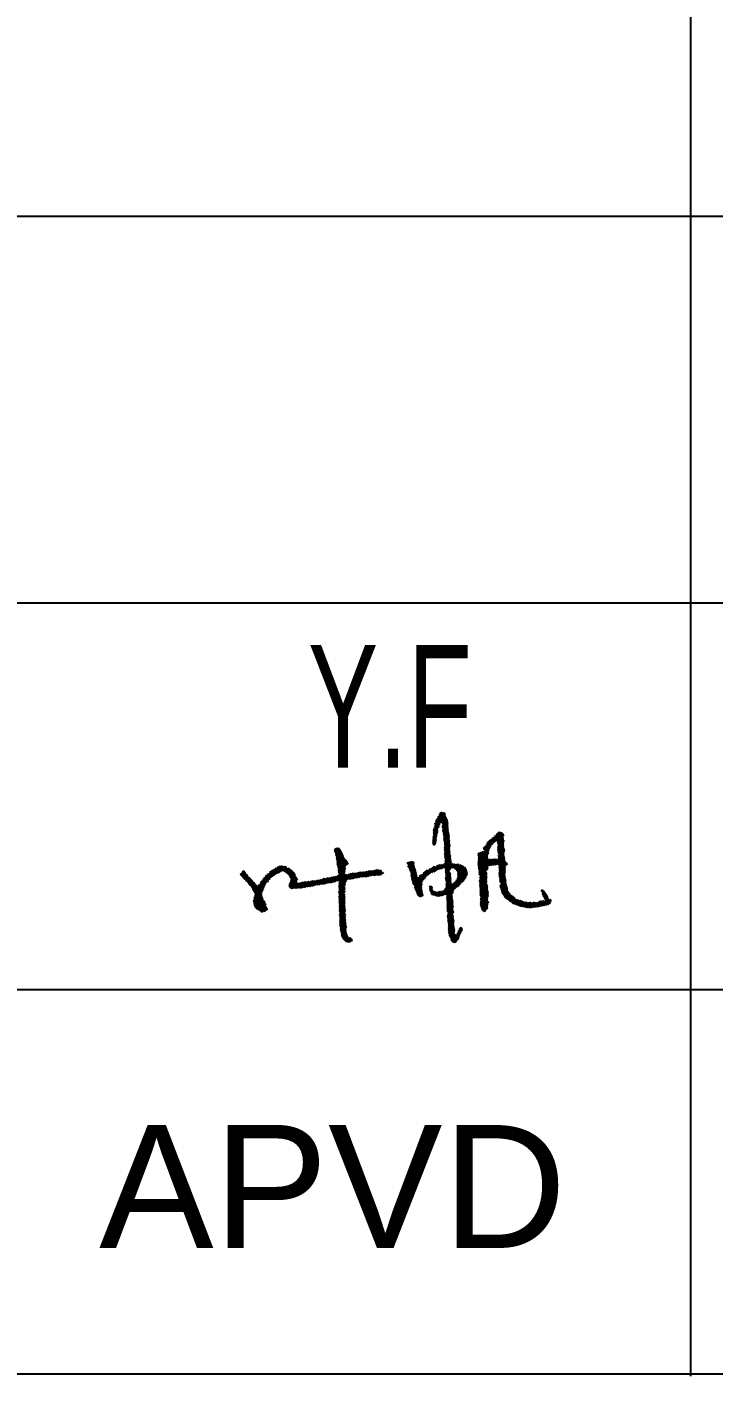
# Model space of a CAD drawing. Header units: millimetres. Extents: x -66 to 354, y -113 to 184.
# Drawn here: x 326.37 to 332.77, y 39.65 to 52.23 of the extents above; entities that cross this region are included whole.
import ezdxf

# ---------------------------------------------------------------- set-up
doc = ezdxf.new("R2010")
doc.units = ezdxf.units.MM
doc.styles.add('Arial', font='ARIAL.TTF', dxfattribs={"height": 0.2})
doc.styles.add('Arial Narrow', font='ARIALN.TTF', dxfattribs={"height": 0.2})

# ---------------------------------------------------------------- blocks, each defined once
blk = doc.blocks.new('Unknown-234527029-4381')
at = {"color": 7, "linetype": 'Continuous'}
for p, q in [((332.563, 39.65), (332.563, 64.881)), ((271.301, 50.463), (339.172, 50.463)), ((271.301, 46.858), (339.172, 46.858)), ((271.301, 43.255), (339.172, 43.254)), ((271.301, 39.67), (339.151, 39.67))]:
    blk.add_line(p, q, dxfattribs=at)
at = {"color": 7, "linetype": 'Continuous', "style": 'Arial'}
blk.add_text('APVD', height=1.1461, dxfattribs=at).set_placement((327.043, 40.844))
blk = doc.blocks.new('Unknown-234527029-4384')
at = {"color": 3, "linetype": 'Continuous'}
for p, q in [((330.203, 44.858), (330.258, 44.901)), ((330.214, 44.875), (330.251, 44.905)), ((330.222, 44.89), (330.241, 44.906)), ((330.164, 44.738), (330.214, 44.778)), ((330.171, 44.77), (330.285, 44.861)), ((330.174, 44.791), (330.188, 44.801)), ((330.177, 44.802), (330.179, 44.803)), ((330.178, 44.784), (330.281, 44.867)), ((330.178, 44.758), (330.224, 44.795)), ((330.18, 44.769), (330.223, 44.803)), ((330.183, 44.815), (330.274, 44.887)), ((330.183, 44.807), (330.275, 44.879)), ((330.184, 44.825), (330.273, 44.896)), ((330.188, 44.801), (330.278, 44.873)), ((330.196, 44.843), (330.267, 44.899)), ((330.229, 44.808), (330.288, 44.854)), ((330.239, 44.807), (330.29, 44.847)), ((330.244, 44.766), (330.298, 44.809)), ((330.246, 44.803), (330.293, 44.84)), ((330.247, 44.795), (330.295, 44.833)), ((330.248, 44.779), (330.252, 44.782)), ((330.25, 44.762), (330.298, 44.801)), ((330.25, 44.744), (330.298, 44.783)), ((330.251, 44.789), (330.297, 44.826)), ((330.251, 44.754), (330.298, 44.792)), ((330.254, 44.783), (330.298, 44.818)), ((330.157, 44.644), (330.191, 44.671)), ((330.157, 44.635), (330.189, 44.661)), ((330.157, 44.626), (330.189, 44.652)), ((330.16, 44.673), (330.198, 44.704)), ((330.16, 44.664), (330.197, 44.693)), ((330.16, 44.656), (330.194, 44.682)), ((330.162, 44.692), (330.202, 44.724)), ((330.164, 44.729), (330.215, 44.77)), ((330.164, 44.72), (330.204, 44.752)), ((330.164, 44.711), (330.202, 44.742)), ((330.164, 44.703), (330.205, 44.735)), ((330.166, 44.686), (330.2, 44.713)), ((330.168, 44.759), (330.169, 44.76)), ((330.169, 44.751), (330.177, 44.758)), ((330.24, 44.772), (330.243, 44.774)), ((330.248, 44.734), (330.299, 44.774)), ((330.25, 44.726), (330.3, 44.766)), ((330.251, 44.719), (330.301, 44.758)), ((330.253, 44.712), (330.302, 44.75)), ((330.255, 44.695), (330.304, 44.735)), ((330.256, 44.688), (330.306, 44.727)), ((330.259, 44.707), (330.303, 44.743)), ((330.259, 44.681), (330.307, 44.719)), ((330.26, 44.664), (330.312, 44.705)), ((330.26, 44.655), (330.312, 44.696)), ((330.26, 44.646), (330.312, 44.688)), ((330.26, 44.638), (330.312, 44.679)), ((330.263, 44.675), (330.308, 44.711)), ((330.264, 44.631), (330.312, 44.67)), ((330.264, 44.623), (330.312, 44.661)), ((330.264, 44.614), (330.313, 44.653)), ((330.629, 44.559), (330.816, 44.707)), ((330.63, 44.567), (330.812, 44.712)), ((330.638, 44.556), (330.82, 44.701)), ((330.654, 44.596), (330.804, 44.715)), ((330.663, 44.612), (330.797, 44.718)), ((330.672, 44.628), (330.703, 44.652)), ((330.711, 44.659), (330.731, 44.675)), ((330.734, 44.686), (330.738, 44.689)), ((330.734, 44.677), (330.735, 44.678)), ((330.744, 44.685), (330.787, 44.719)), ((330.752, 44.7), (330.777, 44.72)), ((330.755, 44.64), (330.822, 44.694)), ((330.758, 44.634), (330.816, 44.68)), ((330.761, 44.627), (330.816, 44.671)), ((330.762, 44.611), (330.816, 44.654)), ((330.766, 44.623), (330.816, 44.662)), ((329.239, 44.549), (329.273, 44.572)), ((329.24, 44.558), (329.26, 44.571)), ((329.24, 44.541), (329.281, 44.57)), ((329.242, 44.534), (329.288, 44.567)), ((329.244, 44.527), (329.295, 44.563)), ((329.247, 44.521), (329.298, 44.557)), ((329.25, 44.507), (329.305, 44.545)), ((329.251, 44.499), (329.308, 44.539)), ((329.252, 44.516), (329.301, 44.551)), ((329.254, 44.492), (329.311, 44.533)), ((329.258, 44.487), (329.314, 44.526)), ((330.157, 44.617), (330.189, 44.643)), ((330.157, 44.609), (330.186, 44.631)), ((330.16, 44.602), (330.183, 44.621)), ((330.167, 44.599), (330.182, 44.611)), ((330.262, 44.604), (330.263, 44.604)), ((330.264, 44.605), (330.316, 44.646)), ((330.264, 44.578), (330.316, 44.62)), ((330.264, 44.569), (330.317, 44.612)), ((330.264, 44.561), (330.319, 44.605)), ((330.264, 44.552), (330.316, 44.593)), ((330.264, 44.587), (330.264, 44.588)), ((330.264, 44.543), (330.316, 44.584)), ((330.264, 44.508), (330.319, 44.552)), ((330.266, 44.598), (330.315, 44.637)), ((330.267, 44.536), (330.316, 44.575)), ((330.267, 44.501), (330.319, 44.542)), ((330.267, 44.493), (330.319, 44.534)), ((330.267, 44.484), (330.319, 44.525)), ((330.268, 44.59), (330.315, 44.628)), ((330.269, 44.529), (330.316, 44.566)), ((330.27, 44.521), (330.316, 44.557)), ((330.317, 44.594), (330.321, 44.597)), ((330.578, 44.518), (330.59, 44.527)), ((330.579, 44.51), (330.601, 44.527)), ((330.58, 44.501), (330.624, 44.536)), ((330.581, 44.493), (330.694, 44.583)), ((330.581, 44.449), (330.678, 44.526)), ((330.582, 44.485), (330.689, 44.57)), ((330.582, 44.459), (330.678, 44.535)), ((330.583, 44.478), (330.683, 44.557)), ((330.583, 44.468), (330.678, 44.544)), ((330.602, 44.528), (330.608, 44.533)), ((330.612, 44.535), (330.614, 44.537)), ((330.626, 44.538), (330.629, 44.54)), ((330.64, 44.585), (330.647, 44.59)), ((330.641, 44.55), (330.699, 44.596)), ((330.654, 44.605), (330.655, 44.606)), ((330.661, 44.619), (330.665, 44.622)), ((330.705, 44.601), (330.714, 44.608)), ((330.737, 44.626), (330.738, 44.627)), ((330.759, 44.617), (330.762, 44.62)), ((330.763, 44.576), (330.82, 44.621)), ((330.763, 44.567), (330.82, 44.612)), ((330.763, 44.558), (330.82, 44.603)), ((330.763, 44.55), (330.82, 44.594)), ((330.764, 44.541), (330.82, 44.586)), ((330.765, 44.604), (330.821, 44.649)), ((330.765, 44.586), (330.82, 44.63)), ((330.766, 44.596), (330.824, 44.642)), ((330.766, 44.534), (330.82, 44.577)), ((330.767, 44.526), (330.824, 44.571)), ((330.768, 44.491), (330.823, 44.535)), ((330.768, 44.482), (330.823, 44.526)), ((330.77, 44.511), (330.827, 44.556)), ((330.773, 44.522), (330.827, 44.564)), ((330.775, 44.506), (330.827, 44.547)), ((328.534, 44.222), (328.787, 44.399)), ((328.549, 44.241), (328.778, 44.401)), ((328.553, 44.252), (328.766, 44.401)), ((328.564, 44.268), (328.757, 44.403)), ((328.576, 44.285), (328.748, 44.406)), ((328.596, 44.307), (328.733, 44.403)), ((328.712, 44.397), (328.716, 44.4)), ((329.256, 44.469), (329.32, 44.513)), ((329.257, 44.478), (329.317, 44.52)), ((329.259, 44.462), (329.322, 44.506)), ((329.262, 44.456), (329.324, 44.5)), ((329.263, 44.432), (329.332, 44.48)), ((329.264, 44.424), (329.335, 44.474)), ((329.265, 44.45), (329.327, 44.493)), ((329.265, 44.441), (329.329, 44.486)), ((329.265, 44.417), (329.34, 44.469)), ((329.267, 44.409), (329.346, 44.465)), ((329.268, 44.402), (329.351, 44.46)), ((329.27, 44.395), (329.356, 44.455)), ((329.272, 44.388), (329.361, 44.45)), ((329.274, 44.381), (329.364, 44.444)), ((329.274, 44.356), (329.343, 44.404)), ((329.275, 44.374), (329.367, 44.438)), ((329.275, 44.365), (329.368, 44.431)), ((329.918, 44.428), (329.933, 44.44)), ((329.92, 44.421), (329.941, 44.437)), ((329.924, 44.397), (329.981, 44.443)), ((329.925, 44.415), (329.965, 44.448)), ((329.926, 44.39), (329.984, 44.436)), ((329.928, 44.409), (329.969, 44.441)), ((329.934, 44.387), (329.983, 44.426)), ((329.937, 44.381), (329.983, 44.417)), ((329.938, 44.364), (329.986, 44.402)), ((329.942, 44.438), (329.951, 44.445)), ((329.943, 44.377), (329.984, 44.409)), ((329.97, 44.239), (330.171, 44.399)), ((329.973, 44.445), (329.977, 44.448)), ((329.974, 44.233), (330.182, 44.398)), ((329.978, 44.228), (330.211, 44.412)), ((329.983, 44.223), (330.226, 44.415)), ((330.147, 44.344), (330.24, 44.418)), ((330.168, 44.352), (330.25, 44.417)), ((330.186, 44.402), (330.189, 44.404)), ((330.206, 44.373), (330.326, 44.469)), ((330.223, 44.378), (330.328, 44.461)), ((330.235, 44.378), (330.329, 44.453)), ((330.257, 44.422), (330.258, 44.423)), ((330.258, 44.387), (330.329, 44.444)), ((330.261, 44.514), (330.267, 44.519)), ((330.267, 44.43), (330.267, 44.43)), ((330.268, 44.387), (330.327, 44.434)), ((330.269, 44.476), (330.319, 44.516)), ((330.27, 44.451), (330.323, 44.492)), ((330.27, 44.441), (330.323, 44.483)), ((330.271, 44.433), (330.323, 44.474)), ((330.272, 44.47), (330.323, 44.51)), ((330.273, 44.461), (330.323, 44.501)), ((330.273, 44.355), (330.361, 44.425)), ((330.273, 44.347), (330.364, 44.419)), ((330.274, 44.365), (330.35, 44.425)), ((330.276, 44.384), (330.331, 44.428)), ((330.276, 44.375), (330.339, 44.426)), ((330.336, 44.388), (330.374, 44.418)), ((330.349, 44.389), (330.391, 44.422)), ((330.357, 44.386), (330.401, 44.421)), ((330.36, 44.38), (330.405, 44.416)), ((330.363, 44.374), (330.416, 44.415)), ((330.37, 44.371), (330.424, 44.413)), ((330.375, 44.365), (330.43, 44.409)), ((330.377, 44.42), (330.379, 44.422)), ((330.379, 44.359), (330.436, 44.405)), ((330.382, 44.353), (330.443, 44.402)), ((330.385, 44.347), (330.451, 44.399)), ((330.58, 44.44), (330.671, 44.512)), ((330.58, 44.431), (330.671, 44.503)), ((330.58, 44.422), (330.67, 44.493)), ((330.58, 44.413), (330.67, 44.484)), ((330.58, 44.404), (330.673, 44.478)), ((330.581, 44.396), (330.677, 44.472)), ((330.581, 44.387), (330.671, 44.459)), ((330.581, 44.379), (330.666, 44.446)), ((330.584, 44.372), (330.66, 44.432)), ((330.586, 44.365), (330.655, 44.419)), ((330.588, 44.358), (330.649, 44.406)), ((330.638, 44.379), (330.67, 44.405)), ((330.643, 44.392), (330.671, 44.414)), ((330.649, 44.406), (330.672, 44.424)), ((330.655, 44.419), (330.673, 44.434)), ((330.66, 44.432), (330.674, 44.443)), ((330.666, 44.446), (330.675, 44.453)), ((330.669, 44.395), (330.672, 44.398)), ((330.67, 44.405), (330.672, 44.406)), ((330.671, 44.414), (330.737, 44.467)), ((330.671, 44.459), (330.676, 44.463)), ((330.672, 44.424), (330.729, 44.469)), ((330.673, 44.434), (330.715, 44.467)), ((330.674, 44.443), (330.702, 44.466)), ((330.675, 44.453), (330.693, 44.467)), ((330.676, 44.409), (330.748, 44.467)), ((330.676, 44.463), (330.68, 44.466)), ((330.686, 44.409), (330.76, 44.467)), ((330.698, 44.409), (330.823, 44.509)), ((330.715, 44.414), (330.823, 44.5)), ((330.729, 44.416), (330.827, 44.494)), ((330.739, 44.416), (330.827, 44.485)), ((330.754, 44.418), (330.827, 44.476)), ((330.766, 44.419), (330.827, 44.467)), ((330.768, 44.518), (330.769, 44.519)), ((330.768, 44.474), (330.823, 44.517)), ((330.768, 44.5), (330.77, 44.502)), ((330.771, 44.414), (330.827, 44.458)), ((330.774, 44.354), (330.834, 44.402)), ((330.775, 44.408), (330.832, 44.453)), ((330.775, 44.399), (330.837, 44.449)), ((330.775, 44.39), (330.842, 44.444)), ((330.775, 44.382), (330.846, 44.438)), ((330.775, 44.373), (330.85, 44.432)), ((330.78, 44.368), (330.855, 44.427)), ((328.362, 44.327), (328.403, 44.356)), ((328.363, 44.32), (328.407, 44.35)), ((328.368, 44.314), (328.411, 44.344)), ((328.373, 44.309), (328.415, 44.339)), ((328.377, 44.304), (328.418, 44.333)), ((328.381, 44.349), (328.397, 44.36)), ((328.382, 44.299), (328.417, 44.324)), ((328.387, 44.294), (328.429, 44.324)), ((328.391, 44.289), (328.432, 44.318)), ((328.396, 44.284), (328.435, 44.311)), ((328.401, 44.279), (328.431, 44.3)), ((328.406, 44.274), (328.437, 44.296)), ((328.41, 44.269), (328.451, 44.297)), ((328.415, 44.264), (328.454, 44.291)), ((328.42, 44.259), (328.46, 44.287)), ((328.424, 44.329), (328.424, 44.329)), ((328.424, 44.254), (328.465, 44.282)), ((328.429, 44.249), (328.47, 44.277)), ((328.434, 44.244), (328.474, 44.272)), ((328.478, 44.175), (328.64, 44.288)), ((328.615, 44.329), (328.617, 44.33)), ((328.635, 44.343), (328.667, 44.365)), ((328.674, 44.37), (328.681, 44.375)), ((328.689, 44.381), (328.696, 44.386)), ((328.711, 44.338), (328.794, 44.396)), ((328.754, 44.36), (328.793, 44.387)), ((328.763, 44.358), (328.8, 44.383)), ((328.771, 44.354), (328.816, 44.386)), ((328.777, 44.35), (328.821, 44.381)), ((328.782, 44.346), (328.826, 44.377)), ((328.788, 44.341), (328.832, 44.372)), ((328.794, 44.337), (328.838, 44.368)), ((328.799, 44.332), (328.845, 44.364)), ((328.804, 44.328), (328.85, 44.359)), ((328.806, 44.388), (328.807, 44.388)), ((328.809, 44.323), (328.85, 44.351)), ((328.814, 44.318), (328.855, 44.346)), ((328.818, 44.313), (328.864, 44.344)), ((328.818, 44.229), (328.896, 44.283)), ((328.82, 44.239), (328.893, 44.29)), ((328.821, 44.306), (328.869, 44.34)), ((328.823, 44.299), (328.872, 44.333)), ((328.828, 44.295), (328.87, 44.324)), ((328.828, 44.253), (328.891, 44.296)), ((328.831, 44.271), (328.876, 44.303)), ((328.833, 44.289), (328.876, 44.319)), ((328.833, 44.264), (328.886, 44.301)), ((328.835, 44.283), (328.877, 44.312)), ((328.859, 44.35), (328.86, 44.35)), ((328.871, 44.324), (328.873, 44.326)), ((329.012, 44.214), (329.098, 44.274)), ((329.029, 44.218), (329.117, 44.28)), ((329.049, 44.223), (329.13, 44.28)), ((329.071, 44.23), (329.151, 44.287)), ((329.081, 44.229), (329.155, 44.281)), ((329.094, 44.23), (329.184, 44.293)), ((329.115, 44.236), (329.196, 44.293)), ((329.127, 44.236), (329.218, 44.3)), ((329.133, 44.283), (329.141, 44.288)), ((329.14, 44.237), (329.237, 44.305)), ((329.159, 44.242), (329.252, 44.307)), ((329.159, 44.284), (329.171, 44.292)), ((329.178, 44.247), (329.337, 44.358)), ((329.192, 44.249), (329.336, 44.349)), ((329.205, 44.249), (329.335, 44.34)), ((329.225, 44.255), (329.336, 44.333)), ((329.239, 44.257), (329.34, 44.327)), ((329.263, 44.265), (329.351, 44.326)), ((329.275, 44.349), (329.341, 44.395)), ((329.277, 44.341), (329.346, 44.39)), ((329.277, 44.267), (329.357, 44.323)), ((329.278, 44.334), (329.341, 44.378)), ((329.281, 44.327), (329.337, 44.367)), ((329.281, 44.228), (329.348, 44.274)), ((329.282, 44.236), (329.425, 44.337)), ((329.283, 44.245), (329.413, 44.337)), ((329.284, 44.263), (329.38, 44.33)), ((329.286, 44.256), (329.397, 44.334)), ((329.348, 44.274), (329.355, 44.279)), ((329.355, 44.279), (329.437, 44.337)), ((329.365, 44.328), (329.366, 44.329)), ((329.372, 44.283), (329.457, 44.342)), ((329.385, 44.283), (329.475, 44.346)), ((329.401, 44.286), (329.488, 44.347)), ((329.416, 44.289), (329.499, 44.347)), ((329.437, 44.295), (329.514, 44.349)), ((329.447, 44.293), (329.531, 44.352)), ((329.465, 44.298), (329.544, 44.353)), ((329.485, 44.303), (329.566, 44.36)), ((329.497, 44.303), (329.577, 44.359)), ((329.509, 44.303), (329.588, 44.359)), ((329.521, 44.303), (329.603, 44.361)), ((329.533, 44.303), (329.621, 44.365)), ((329.549, 44.307), (329.637, 44.368)), ((329.57, 44.312), (329.648, 44.368)), ((329.585, 44.315), (329.66, 44.367)), ((329.6, 44.317), (329.671, 44.367)), ((329.613, 44.317), (329.616, 44.32)), ((329.618, 44.321), (329.68, 44.364)), ((329.63, 44.321), (329.681, 44.357)), ((329.64, 44.32), (329.685, 44.352)), ((329.65, 44.319), (329.688, 44.346)), ((329.663, 44.319), (329.699, 44.344)), ((329.946, 44.361), (329.989, 44.396)), ((329.949, 44.355), (329.991, 44.388)), ((329.95, 44.338), (329.997, 44.375)), ((329.951, 44.348), (329.994, 44.382)), ((329.953, 44.323), (329.999, 44.36)), ((329.953, 44.314), (330.003, 44.354)), ((329.953, 44.305), (330.004, 44.345)), ((329.957, 44.335), (329.998, 44.368)), ((329.957, 44.299), (330.004, 44.337)), ((329.958, 44.283), (330.011, 44.325)), ((329.959, 44.292), (330.006, 44.33)), ((329.961, 44.276), (330.01, 44.315)), ((329.965, 44.271), (330.011, 44.307)), ((329.965, 44.261), (330.011, 44.298)), ((329.969, 44.247), (330.032, 44.297)), ((329.974, 44.26), (330.023, 44.299)), ((329.989, 44.218), (330.081, 44.292)), ((330.032, 44.306), (330.055, 44.324)), ((330.033, 44.297), (330.119, 44.366)), ((330.065, 44.332), (330.066, 44.332)), ((330.069, 44.335), (330.106, 44.365)), ((330.085, 44.294), (330.092, 44.3)), ((330.126, 44.371), (330.136, 44.38)), ((330.204, 44.124), (330.48, 44.342)), ((330.216, 44.124), (330.479, 44.333)), ((330.218, 44.374), (330.22, 44.375)), ((330.23, 44.126), (330.476, 44.322)), ((330.246, 44.131), (330.47, 44.308)), ((330.267, 44.138), (330.461, 44.292)), ((330.275, 44.339), (330.321, 44.375)), ((330.276, 44.287), (330.324, 44.325)), ((330.276, 44.278), (330.325, 44.317)), ((330.277, 44.296), (330.323, 44.333)), ((330.277, 44.27), (330.325, 44.308)), ((330.277, 44.261), (330.326, 44.3)), ((330.278, 44.306), (330.323, 44.342)), ((330.278, 44.138), (330.449, 44.273)), ((330.279, 44.333), (330.31, 44.358)), ((330.279, 44.316), (330.319, 44.348)), ((330.28, 44.326), (330.316, 44.354)), ((330.281, 44.238), (330.327, 44.275)), ((330.282, 44.256), (330.326, 44.291)), ((330.286, 44.251), (330.327, 44.283)), ((330.373, 44.266), (330.48, 44.351)), ((330.384, 44.284), (330.478, 44.359)), ((330.388, 44.34), (330.455, 44.393)), ((330.389, 44.297), (330.475, 44.365)), ((330.39, 44.333), (330.464, 44.392)), ((330.391, 44.325), (330.468, 44.386)), ((330.391, 44.317), (330.47, 44.379)), ((330.391, 44.307), (330.473, 44.372)), ((330.588, 44.349), (330.643, 44.392)), ((330.588, 44.34), (330.638, 44.379)), ((330.588, 44.331), (330.632, 44.366)), ((330.588, 44.322), (330.627, 44.352)), ((330.59, 44.261), (330.66, 44.317)), ((330.592, 44.316), (330.621, 44.339)), ((330.593, 44.299), (330.596, 44.302)), ((330.595, 44.274), (330.655, 44.322)), ((330.595, 44.256), (330.66, 44.309)), ((330.595, 44.248), (330.659, 44.299)), ((330.595, 44.239), (330.658, 44.289)), ((330.595, 44.23), (330.657, 44.28)), ((330.596, 44.292), (330.604, 44.299)), ((330.597, 44.311), (330.615, 44.326)), ((330.597, 44.285), (330.598, 44.286)), ((330.598, 44.286), (330.662, 44.336)), ((330.602, 44.307), (330.61, 44.313)), ((330.604, 44.299), (330.662, 44.345)), ((330.61, 44.313), (330.656, 44.349)), ((330.615, 44.326), (330.655, 44.358)), ((330.621, 44.339), (330.667, 44.376)), ((330.627, 44.352), (330.668, 44.386)), ((330.632, 44.366), (330.669, 44.395)), ((330.656, 44.27), (330.661, 44.274)), ((330.657, 44.28), (330.661, 44.282)), ((330.658, 44.289), (330.659, 44.29)), ((330.659, 44.299), (330.662, 44.301)), ((330.66, 44.309), (330.662, 44.31)), ((330.667, 44.376), (330.669, 44.377)), ((330.668, 44.386), (330.671, 44.388)), ((330.773, 44.327), (330.835, 44.376)), ((330.774, 44.319), (330.835, 44.367)), ((330.775, 44.337), (330.834, 44.385)), ((330.775, 44.302), (330.833, 44.348)), ((330.776, 44.312), (330.834, 44.358)), ((330.779, 44.349), (330.834, 44.393)), ((330.779, 44.297), (330.832, 44.339)), ((330.782, 44.29), (330.831, 44.329)), ((330.782, 44.281), (330.832, 44.321)), ((330.782, 44.272), (330.835, 44.314)), ((330.782, 44.263), (330.833, 44.304)), ((330.782, 44.254), (330.834, 44.296)), ((330.784, 44.247), (330.838, 44.29)), ((330.793, 44.245), (330.84, 44.283)), ((330.799, 44.241), (330.84, 44.274)), ((328.438, 44.238), (328.479, 44.267)), ((328.444, 44.234), (328.482, 44.261)), ((328.446, 44.227), (328.486, 44.255)), ((328.451, 44.223), (328.492, 44.251)), ((328.456, 44.217), (328.498, 44.247)), ((328.46, 44.212), (328.498, 44.239)), ((328.464, 44.206), (328.504, 44.234)), ((328.468, 44.201), (328.509, 44.23)), ((328.471, 44.195), (328.514, 44.225)), ((328.474, 44.188), (328.521, 44.222)), ((328.477, 44.182), (328.533, 44.221)), ((328.484, 44.17), (328.613, 44.26)), ((328.486, 44.163), (328.599, 44.243)), ((328.489, 44.099), (328.561, 44.149)), ((328.49, 44.158), (328.591, 44.228)), ((328.49, 44.108), (328.564, 44.16)), ((328.495, 44.153), (328.585, 44.216)), ((328.496, 44.12), (328.568, 44.171)), ((328.498, 44.147), (328.583, 44.206)), ((328.498, 44.13), (328.573, 44.183)), ((328.5, 44.139), (328.578, 44.194)), ((328.618, 44.264), (328.622, 44.267)), ((328.817, 44.22), (328.887, 44.269)), ((328.817, 44.212), (328.886, 44.26)), ((328.819, 44.204), (328.891, 44.255)), ((328.824, 44.2), (328.895, 44.25)), ((328.832, 44.197), (328.903, 44.246)), ((328.843, 44.196), (328.914, 44.246)), ((328.859, 44.199), (328.935, 44.252)), ((328.871, 44.199), (328.95, 44.254)), ((328.882, 44.199), (328.964, 44.256)), ((328.893, 44.198), (328.978, 44.257)), ((328.91, 44.201), (328.991, 44.258)), ((328.919, 44.199), (329.006, 44.26)), ((328.933, 44.201), (329.015, 44.258)), ((328.952, 44.205), (329.039, 44.267)), ((328.966, 44.207), (329.053, 44.268)), ((328.984, 44.212), (329.063, 44.267)), ((328.998, 44.213), (329.082, 44.272)), ((329.017, 44.26), (329.023, 44.264)), ((329.277, 44.157), (329.338, 44.2)), ((329.278, 44.15), (329.337, 44.192)), ((329.279, 44.118), (329.33, 44.153)), ((329.28, 44.21), (329.343, 44.254)), ((329.281, 44.219), (329.351, 44.268)), ((329.281, 44.186), (329.338, 44.226)), ((329.281, 44.177), (329.335, 44.215)), ((329.281, 44.135), (329.332, 44.171)), ((329.282, 44.195), (329.341, 44.236)), ((329.283, 44.204), (329.343, 44.246)), ((329.283, 44.111), (329.335, 44.149)), ((329.285, 44.171), (329.339, 44.209)), ((329.285, 44.13), (329.341, 44.169)), ((329.287, 44.148), (329.327, 44.176)), ((329.336, 44.174), (329.337, 44.175)), ((329.985, 44.216), (329.988, 44.218)), ((329.986, 44.198), (330.058, 44.255)), ((329.99, 44.192), (330.055, 44.245)), ((329.991, 44.211), (330.064, 44.269)), ((329.992, 44.186), (330.059, 44.238)), ((329.995, 44.179), (330.053, 44.225)), ((329.998, 44.172), (330.053, 44.216)), ((330.001, 44.166), (330.053, 44.207)), ((330.003, 44.159), (330.053, 44.199)), ((330.006, 44.153), (330.054, 44.191)), ((330.01, 44.138), (330.06, 44.178)), ((330.011, 44.148), (330.058, 44.184)), ((330.014, 44.132), (330.06, 44.169)), ((330.021, 44.128), (330.06, 44.16)), ((330.027, 44.124), (330.061, 44.152)), ((330.032, 44.12), (330.066, 44.147)), ((330.124, 44.211), (330.134, 44.219)), ((330.129, 44.206), (330.144, 44.218)), ((330.129, 44.197), (330.152, 44.215)), ((330.129, 44.188), (330.154, 44.207)), ((330.129, 44.179), (330.153, 44.198)), ((330.129, 44.171), (330.152, 44.189)), ((330.133, 44.165), (330.155, 44.182)), ((330.137, 44.159), (330.159, 44.176)), ((330.14, 44.152), (330.165, 44.172)), ((330.142, 44.145), (330.171, 44.168)), ((330.145, 44.138), (330.178, 44.165)), ((330.153, 44.136), (330.187, 44.163)), ((330.162, 44.134), (330.198, 44.163)), ((330.17, 44.132), (330.202, 44.157)), ((330.177, 44.129), (330.225, 44.167)), ((330.185, 44.126), (330.235, 44.166)), ((330.194, 44.124), (330.249, 44.168)), ((330.204, 44.159), (330.213, 44.166)), ((330.24, 44.17), (330.245, 44.174)), ((330.266, 44.182), (330.33, 44.232)), ((330.281, 44.229), (330.328, 44.266)), ((330.281, 44.22), (330.329, 44.258)), ((330.281, 44.211), (330.329, 44.249)), ((330.281, 44.202), (330.33, 44.241)), ((330.287, 44.136), (330.406, 44.231)), ((330.288, 44.111), (330.337, 44.15)), ((330.289, 44.129), (330.351, 44.178)), ((330.29, 44.121), (330.35, 44.168)), ((330.34, 44.152), (330.347, 44.158)), ((330.397, 44.215), (330.399, 44.217)), ((330.41, 44.234), (330.415, 44.238)), ((330.42, 44.242), (330.422, 44.243)), ((330.594, 44.203), (330.655, 44.251)), ((330.595, 44.221), (330.656, 44.27)), ((330.595, 44.213), (330.656, 44.26)), ((330.599, 44.198), (330.654, 44.241)), ((330.599, 44.189), (330.653, 44.231)), ((330.599, 44.18), (330.652, 44.222)), ((330.599, 44.171), (330.651, 44.212)), ((330.599, 44.162), (330.65, 44.203)), ((330.599, 44.153), (330.649, 44.193)), ((330.599, 44.144), (330.648, 44.183)), ((330.599, 44.136), (330.647, 44.174)), ((330.599, 44.127), (330.646, 44.164)), ((330.603, 44.121), (330.645, 44.154)), ((330.642, 44.126), (330.675, 44.152)), ((330.643, 44.135), (330.675, 44.16)), ((330.644, 44.145), (330.675, 44.169)), ((330.645, 44.154), (330.673, 44.177)), ((330.646, 44.164), (330.67, 44.183)), ((330.647, 44.174), (330.669, 44.191)), ((330.648, 44.183), (330.67, 44.201)), ((330.649, 44.193), (330.671, 44.211)), ((330.65, 44.203), (330.67, 44.219)), ((330.651, 44.212), (330.668, 44.226)), ((330.652, 44.222), (330.666, 44.233)), ((330.653, 44.231), (330.663, 44.24)), ((330.654, 44.241), (330.661, 44.247)), ((330.655, 44.251), (330.661, 44.256)), ((330.656, 44.26), (330.661, 44.265)), ((330.784, 44.212), (330.84, 44.257)), ((330.785, 44.221), (330.84, 44.265)), ((330.786, 44.205), (330.842, 44.249)), ((330.789, 44.198), (330.845, 44.243)), ((330.792, 44.191), (330.847, 44.235)), ((330.794, 44.184), (330.844, 44.224)), ((330.795, 44.176), (330.85, 44.22)), ((330.799, 44.162), (330.853, 44.205)), ((330.801, 44.154), (330.855, 44.197)), ((330.803, 44.173), (330.852, 44.213)), ((330.804, 44.148), (330.857, 44.19)), ((330.807, 44.141), (330.857, 44.181)), ((330.811, 44.136), (330.858, 44.173)), ((330.816, 44.131), (330.863, 44.168)), ((330.821, 44.126), (330.868, 44.163)), ((330.824, 44.119), (330.871, 44.157)), ((330.824, 44.111), (330.875, 44.151)), ((331.168, 44.171), (331.182, 44.182)), ((331.171, 44.164), (331.19, 44.18)), ((331.175, 44.159), (331.194, 44.174)), ((331.179, 44.153), (331.2, 44.17)), ((331.179, 44.144), (331.204, 44.164)), ((331.18, 44.137), (331.207, 44.158)), ((331.183, 44.13), (331.212, 44.153)), ((331.192, 44.128), (331.217, 44.148)), ((328.482, 44.077), (328.559, 44.131)), ((328.484, 44.07), (328.563, 44.126)), ((328.486, 44.063), (328.567, 44.12)), ((328.487, 44.056), (328.567, 44.111)), ((328.488, 44.048), (328.572, 44.107)), ((328.489, 44.09), (328.559, 44.139)), ((328.489, 44.041), (328.574, 44.1)), ((328.491, 44.033), (328.577, 44.093)), ((328.494, 44.027), (328.576, 44.084)), ((328.497, 44.021), (328.582, 44.08)), ((328.502, 44.016), (328.591, 44.078)), ((328.506, 44.01), (328.587, 44.067)), ((328.511, 44.006), (328.591, 44.062)), ((328.517, 44.001), (328.597, 44.057)), ((328.523, 43.997), (328.591, 44.045)), ((328.533, 43.996), (328.594, 44.039)), ((328.537, 43.99), (328.6, 44.035)), ((328.545, 43.987), (328.604, 44.029)), ((328.548, 43.981), (328.608, 44.024)), ((328.561, 44.133), (328.564, 44.134)), ((328.586, 44.083), (328.587, 44.083)), ((328.595, 44.047), (328.601, 44.051)), ((329.281, 44.094), (329.331, 44.129)), ((329.282, 44.103), (329.338, 44.142)), ((329.282, 44.086), (329.339, 44.126)), ((329.282, 44.078), (329.338, 44.117)), ((329.283, 44.07), (329.338, 44.108)), ((329.283, 44.062), (329.337, 44.099)), ((329.283, 44.054), (329.336, 44.091)), ((329.283, 44.02), (329.338, 44.058)), ((329.284, 44.046), (329.339, 44.084)), ((329.284, 44.037), (329.337, 44.074)), ((329.285, 44.029), (329.336, 44.065)), ((329.285, 44.005), (329.338, 44.042)), ((329.285, 43.996), (329.339, 44.034)), ((329.285, 43.988), (329.339, 44.026)), ((329.287, 44.014), (329.336, 44.049)), ((330.039, 44.116), (330.068, 44.139)), ((330.056, 44.121), (330.058, 44.123)), ((330.287, 44.101), (330.338, 44.142)), ((330.287, 44.092), (330.34, 44.134)), ((330.288, 44.083), (330.34, 44.125)), ((330.291, 44.078), (330.34, 44.116)), ((330.291, 44.069), (330.34, 44.107)), ((330.291, 44.06), (330.343, 44.101)), ((330.291, 44.051), (330.344, 44.093)), ((330.291, 44.042), (330.345, 44.085)), ((330.291, 44.033), (330.346, 44.077)), ((330.291, 44.025), (330.346, 44.068)), ((330.291, 44.016), (330.345, 44.059)), ((330.291, 44.007), (330.345, 44.049)), ((330.291, 43.998), (330.346, 44.041)), ((330.291, 43.98), (330.352, 44.029)), ((330.293, 43.99), (330.348, 44.034)), ((330.602, 44.094), (330.642, 44.126)), ((330.602, 44.085), (330.641, 44.116)), ((330.602, 44.103), (330.606, 44.106)), ((330.602, 44.068), (330.639, 44.097)), ((330.602, 44.059), (330.638, 44.087)), ((330.602, 44.076), (330.604, 44.078)), ((330.602, 44.05), (330.637, 44.077)), ((330.602, 44.041), (330.636, 44.068)), ((330.602, 44.032), (330.635, 44.058)), ((330.604, 44.113), (330.644, 44.145)), ((330.604, 44.025), (330.634, 44.049)), ((330.606, 44.018), (330.633, 44.039)), ((330.609, 44.082), (330.64, 44.106)), ((330.609, 44.011), (330.632, 44.029)), ((330.612, 44.111), (330.643, 44.135)), ((330.628, 43.991), (330.671, 44.025)), ((330.629, 44), (330.671, 44.034)), ((330.63, 44.01), (330.671, 44.043)), ((330.631, 44.02), (330.672, 44.052)), ((330.632, 44.029), (330.68, 44.068)), ((330.633, 44.039), (330.678, 44.075)), ((330.634, 44.049), (330.674, 44.08)), ((330.635, 44.058), (330.671, 44.087)), ((330.636, 44.068), (330.671, 44.096)), ((330.637, 44.077), (330.671, 44.105)), ((330.638, 44.087), (330.671, 44.113)), ((330.639, 44.097), (330.671, 44.122)), ((330.64, 44.106), (330.675, 44.134)), ((330.641, 44.116), (330.675, 44.143)), ((330.674, 44.124), (330.675, 44.125)), ((330.83, 44.107), (330.876, 44.143)), ((330.837, 44.104), (330.884, 44.141)), ((330.845, 44.1), (330.887, 44.134)), ((330.851, 44.097), (330.894, 44.131)), ((330.856, 44.092), (330.901, 44.127)), ((330.862, 44.087), (330.907, 44.123)), ((330.865, 44.081), (330.912, 44.119)), ((330.872, 44.078), (330.918, 44.114)), ((330.876, 44.073), (330.923, 44.109)), ((330.884, 44.07), (330.927, 44.104)), ((330.892, 44.067), (330.932, 44.099)), ((330.894, 44.06), (330.936, 44.093)), ((330.899, 44.055), (330.942, 44.09)), ((330.908, 44.053), (330.95, 44.087)), ((330.917, 44.051), (330.962, 44.087)), ((330.921, 44.046), (330.968, 44.083)), ((330.93, 44.045), (330.979, 44.083)), ((330.939, 44.043), (330.987, 44.08)), ((330.947, 44.04), (330.994, 44.077)), ((330.954, 44.09), (330.956, 44.092)), ((330.954, 44.037), (331.001, 44.074)), ((330.962, 44.034), (331.009, 44.071)), ((330.969, 44.031), (331.016, 44.068)), ((330.977, 44.028), (331.026, 44.067)), ((330.987, 44.028), (331.037, 44.067)), ((330.997, 44.027), (331.041, 44.061)), ((331.006, 44.025), (331.049, 44.059)), ((331.014, 44.022), (331.06, 44.059)), ((331.022, 44.02), (331.076, 44.063)), ((331.031, 44.018), (331.084, 44.06)), ((331.041, 44.017), (331.106, 44.068)), ((331.045, 44.065), (331.048, 44.067)), ((331.051, 44.016), (331.113, 44.066)), ((331.057, 44.065), (331.059, 44.067)), ((331.062, 44.016), (331.119, 44.061)), ((331.065, 44.063), (331.068, 44.065)), ((331.074, 44.017), (331.136, 44.066)), ((331.087, 44.019), (331.146, 44.065)), ((331.1, 44.02), (331.174, 44.079)), ((331.114, 44.022), (331.178, 44.072)), ((331.12, 44.062), (331.125, 44.066)), ((331.127, 44.023), (331.196, 44.078)), ((331.14, 44.025), (331.238, 44.103)), ((331.149, 44.067), (331.16, 44.076)), ((331.159, 44.031), (331.242, 44.097)), ((331.169, 44.031), (331.249, 44.093)), ((331.182, 44.076), (331.191, 44.083)), ((331.187, 44.036), (331.259, 44.093)), ((331.188, 44.125), (331.189, 44.126)), ((331.189, 44.117), (331.192, 44.12)), ((331.193, 44.111), (331.224, 44.136)), ((331.194, 44.103), (331.228, 44.13)), ((331.196, 44.123), (331.22, 44.142)), ((331.198, 44.098), (331.199, 44.098)), ((331.199, 44.036), (331.264, 44.088)), ((331.205, 44.085), (331.233, 44.108)), ((331.207, 44.104), (331.23, 44.123)), ((331.211, 44.099), (331.232, 44.116)), ((331.215, 44.04), (331.261, 44.076)), ((331.233, 44.045), (331.255, 44.063)), ((328.555, 43.978), (328.612, 44.018)), ((328.562, 43.975), (328.614, 44.011)), ((328.584, 43.981), (328.617, 44.004)), ((329.284, 43.946), (329.335, 43.981)), ((329.285, 43.98), (329.339, 44.018)), ((329.287, 43.973), (329.333, 44.005)), ((329.287, 43.939), (329.339, 43.976)), ((329.288, 43.924), (329.342, 43.961)), ((329.288, 43.915), (329.334, 43.947)), ((329.288, 43.873), (329.345, 43.913)), ((329.289, 43.932), (329.336, 43.965)), ((329.289, 43.891), (329.342, 43.928)), ((329.289, 43.882), (329.342, 43.919)), ((329.29, 43.966), (329.332, 43.996)), ((329.29, 43.958), (329.332, 43.988)), ((329.29, 43.9), (329.345, 43.938)), ((329.291, 43.908), (329.337, 43.941)), ((329.291, 43.867), (329.346, 43.905)), ((329.335, 44.006), (329.34, 44.01)), ((329.335, 43.981), (329.342, 43.986)), ((329.338, 43.991), (329.342, 43.995)), ((329.339, 43.951), (329.345, 43.955)), ((329.34, 43.893), (329.346, 43.897)), ((330.293, 43.973), (330.347, 44.015)), ((330.293, 43.919), (330.344, 43.96)), ((330.294, 43.938), (330.352, 43.984)), ((330.294, 43.929), (330.351, 43.974)), ((330.295, 43.947), (330.348, 43.989)), ((330.296, 43.913), (330.347, 43.953)), ((330.297, 43.896), (330.35, 43.938)), ((330.297, 43.887), (330.35, 43.929)), ((330.298, 43.906), (330.35, 43.947)), ((330.298, 43.879), (330.35, 43.921)), ((330.299, 43.968), (330.347, 44.006)), ((330.299, 43.96), (330.347, 43.998)), ((330.3, 43.872), (330.352, 43.914)), ((330.301, 43.855), (330.355, 43.898)), ((330.304, 43.867), (330.354, 43.906)), ((330.611, 44.004), (330.631, 44.02)), ((330.614, 43.997), (330.63, 44.01)), ((330.617, 43.991), (330.629, 44)), ((330.625, 43.988), (330.628, 43.991)), ((330.628, 43.982), (330.671, 44.016)), ((330.638, 43.981), (330.652, 43.992)), ((329.29, 43.858), (329.335, 43.889)), ((329.29, 43.849), (329.34, 43.885)), ((329.29, 43.841), (329.348, 43.882)), ((329.294, 43.835), (329.348, 43.874)), ((329.294, 43.819), (329.349, 43.857)), ((329.295, 43.828), (329.348, 43.865)), ((329.295, 43.811), (329.351, 43.851)), ((329.296, 43.804), (329.353, 43.843)), ((329.298, 43.796), (329.351, 43.834)), ((329.299, 43.789), (329.349, 43.824)), ((329.301, 43.782), (329.349, 43.816)), ((329.303, 43.775), (329.343, 43.803)), ((329.303, 43.767), (329.35, 43.799)), ((329.303, 43.759), (329.349, 43.79)), ((329.305, 43.752), (329.354, 43.785)), ((329.307, 43.745), (329.351, 43.775)), ((329.31, 43.738), (329.357, 43.771)), ((329.35, 43.799), (329.352, 43.801)), ((330.3, 43.863), (330.301, 43.864)), ((330.301, 43.811), (330.354, 43.853)), ((330.301, 43.82), (330.305, 43.823)), ((330.302, 43.829), (330.352, 43.869)), ((330.303, 43.848), (330.355, 43.889)), ((330.303, 43.839), (330.354, 43.879)), ((330.304, 43.804), (330.356, 43.846)), ((330.304, 43.786), (330.36, 43.831)), ((330.305, 43.778), (330.361, 43.823)), ((330.307, 43.798), (330.358, 43.838)), ((330.307, 43.772), (330.362, 43.815)), ((330.308, 43.754), (330.361, 43.796)), ((330.309, 43.826), (330.351, 43.859)), ((330.31, 43.765), (330.362, 43.806)), ((330.313, 43.749), (330.36, 43.787)), ((330.316, 43.743), (330.363, 43.78)), ((330.317, 43.735), (330.361, 43.77)), ((330.369, 43.74), (330.418, 43.779)), ((330.374, 43.754), (330.423, 43.793)), ((330.382, 43.769), (330.433, 43.809)), ((330.391, 43.785), (330.434, 43.819)), ((330.395, 43.797), (330.404, 43.804)), ((330.403, 43.812), (330.426, 43.83)), ((330.409, 43.808), (330.432, 43.826)), ((330.411, 43.827), (330.418, 43.833)), ((329.314, 43.733), (329.36, 43.765)), ((329.317, 43.727), (329.363, 43.758)), ((329.322, 43.721), (329.365, 43.752)), ((329.326, 43.716), (329.366, 43.744)), ((329.332, 43.712), (329.365, 43.735)), ((329.338, 43.707), (329.372, 43.732)), ((329.343, 43.703), (329.391, 43.736)), ((329.35, 43.699), (329.396, 43.731)), ((329.359, 43.697), (329.384, 43.715)), ((329.366, 43.694), (329.408, 43.723)), ((329.377, 43.735), (329.381, 43.737)), ((329.379, 43.694), (329.395, 43.706)), ((329.384, 43.715), (329.402, 43.727)), ((329.399, 43.709), (329.407, 43.714)), ((330.323, 43.731), (330.368, 43.766)), ((330.326, 43.716), (330.374, 43.754)), ((330.327, 43.725), (330.374, 43.762)), ((330.328, 43.708), (330.369, 43.74)), ((330.335, 43.705), (330.363, 43.727)), ((330.337, 43.698), (330.357, 43.714)), ((330.346, 43.696), (330.352, 43.701)), ((330.351, 43.691), (330.4, 43.73)), ((330.352, 43.701), (330.402, 43.74)), ((330.357, 43.714), (330.404, 43.751)), ((330.362, 43.691), (330.379, 43.705)), ((330.363, 43.727), (330.408, 43.763))]:
    blk.add_line(p, q, dxfattribs=at)
at = {"color": 6, "style": 'Arial Narrow', "width": 0.75}
blk.add_text('Y.F', height=1.1453, dxfattribs=at).set_placement((328.991, 45.321))

msp = doc.modelspace()

# ---------------------------------------------------------------- block references
for name in ['Unknown-234527029-4381', 'Unknown-234527029-4384']:
    msp.add_blockref(name, (0, 0))

doc.saveas('drawing.dxf')
